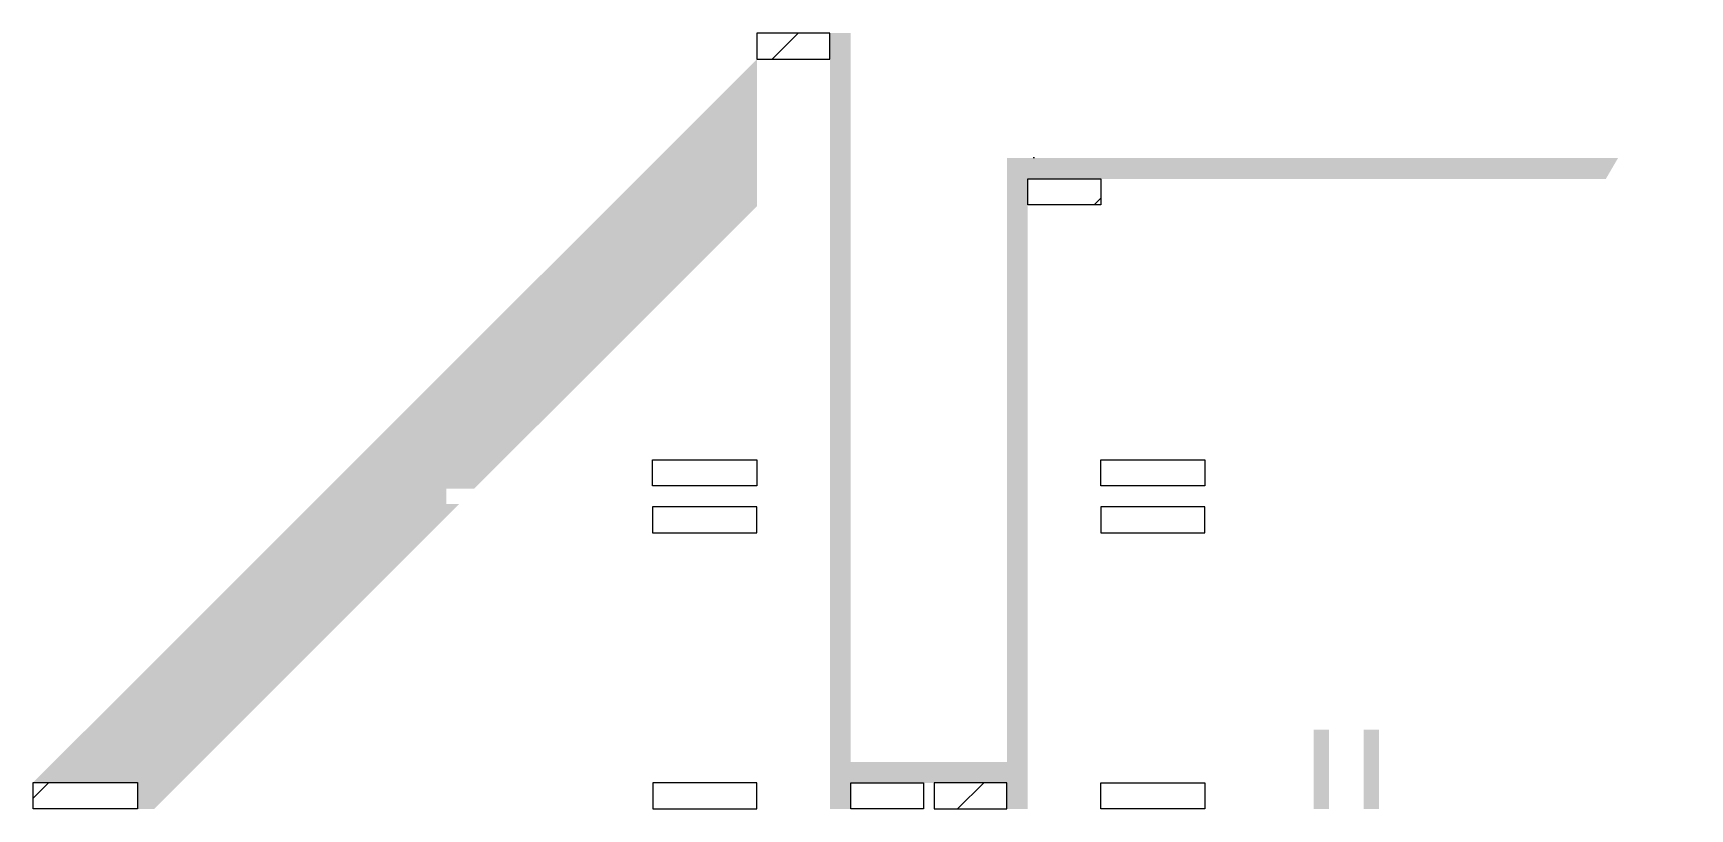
# Model space of a CAD drawing. Header units: metres. Extents: x 137387 to 139512, y 31896 to 33185.
# Drawn here: x 137469.1 to 137946.3, y 32935.8 to 33159.3 of the extents above; entities that cross this region are included whole.
import ezdxf

# ---------------------------------------------------------------- set-up
doc = ezdxf.new("R2010")
doc.units = ezdxf.units.M
for name, color, linetype in [('COTA', 241, 'Continuous'), ('Hachura', 253, 'Continuous'), ('Madeira', 126, 'Continuous')]:
    doc.layers.add(name, color=color, linetype=linetype)

msp = doc.modelspace()

# ---------------------------------------------------------------- hatches: boundary and pattern name
at = {"layer": 'COTA'}
h = msp.add_hatch(dxfattribs=at)
h.set_pattern_fill('AR-CONC', scale=4)
h.paths.add_polyline_path([(137704.6, 33159.3), (137704.6, 32949.3), (137749.6, 32949.3), (137749.6, 33123.3), (137925.6, 33123.3), (137946.3, 33159.3)])
h = msp.add_hatch(dxfattribs=at)
h.set_pattern_fill('AR-CONC', scale=4)
h.paths.add_polyline_path([(137706.8, 33048.8), (137721.7, 33048.8), (137721.7, 33048.8), (137721.7, 33064.4), (137721.7, 33064.4), (137706.8, 33064.4), (137706.8, 33064.4), (137706.8, 33048.8)])
h = msp.add_hatch(dxfattribs=at)
h.set_pattern_fill('AR-CONC', scale=4)
h.paths.add_polyline_path([(137732.1, 33048.8), (137747, 33048.8), (137747, 33048.8), (137747, 33064.4), (137747, 33064.4), (137732.1, 33064.4), (137732.1, 33064.4), (137732.1, 33048.8)])
h = msp.add_hatch(dxfattribs=at)
h.set_pattern_fill('AR-CONC', scale=4)
h.paths.add_polyline_path([(137718.7, 32951.3), (137734.5, 32951.3), (137734.5, 32951.3), (137734.5, 32967.4), (137734.5, 32967.4), (137718.7, 32967.4), (137718.7, 32967.4), (137718.7, 32951.3)])
at = {"layer": 'Hachura'}
h = msp.add_hatch(dxfattribs=at)
h.set_pattern_fill('ANSI31', scale=30)
h.paths.add_polyline_path([(137677.6, 33159.3), (137698.6, 33159.3), (137698.6, 33151.8), (137677.6, 33151.8)])
h = msp.add_hatch(color=8, dxfattribs=at)
h.dxf.hatch_style = 1
h.paths.add_polyline_path([(137704.6, 33159.3), (137698.6, 33159.3), (137698.6, 33159.3), (137698.6, 32935.8), (137698.6, 32935.8), (137704.6, 32935.8), (137704.6, 32935.8), (137704.6, 33159.3)])
h = msp.add_hatch(color=8, dxfattribs=at)
h.dxf.hatch_style = 1
h.paths.add_polyline_path([(137677.6, 33109.4), (137677.6, 33151.8), (137469.1, 32943.4), (137499.2, 32943.4), (137499.2, 32935.8), (137504, 32935.8), (137591.8, 33023.6), (137588.1, 33023.6), (137588.1, 33028.1), (137596.2, 33028.1)])
h = msp.add_hatch(color=8, dxfattribs=at)
h.dxf.hatch_style = 1
h.paths.add_polyline_path([(137925.6, 33123.3), (137749.6, 33123.3), (137749.6, 33123.3), (137749.6, 33117.3), (137749.6, 33117.3), (137922.1, 33117.3), (137922.1, 33117.3), (137925.6, 33123.3)])
h = msp.add_hatch(color=8, dxfattribs=at)
h.dxf.hatch_style = 1
h.paths.add_polyline_path([(137755.6, 33117.3), (137749.6, 33117.3), (137749.6, 33117.3), (137749.6, 32935.8), (137749.6, 32935.8), (137755.6, 32935.8), (137755.6, 32935.8), (137755.6, 33117.3)])
h = msp.add_hatch(dxfattribs=at)
h.set_pattern_fill('ANSI31', scale=30)
h.paths.add_polyline_path([(137755.6, 33117.3), (137776.6, 33117.3), (137776.6, 33109.8), (137755.6, 33109.8)])
h = msp.add_hatch(dxfattribs=at)
h.set_pattern_fill('ANSI31', scale=30)
h.paths.add_polyline_path([(137677.6, 33028.9), (137677.6, 33036.4), (137647.5, 33036.4), (137647.5, 33028.9)])
h = msp.add_hatch(dxfattribs=at)
h.set_pattern_fill('ANSI31', scale=30)
h.paths.add_polyline_path([(137806.6, 33028.9), (137806.6, 33036.4), (137776.6, 33036.4), (137776.6, 33028.9)])
h = msp.add_hatch(dxfattribs=at)
h.set_pattern_fill('ANSI32', scale=20)
h.paths.add_polyline_path([(137588.1, 33023.6), (137588.1, 33028.1), (137633.1, 33028.1), (137633.1, 33023.6)])
h = msp.add_hatch(dxfattribs=at)
h.set_pattern_fill('ANSI31', scale=30)
h.paths.add_polyline_path([(137647.5, 33015.3), (137677.6, 33015.3), (137677.6, 33022.8), (137647.5, 33022.8)])
h = msp.add_hatch(dxfattribs=at)
h.set_pattern_fill('ANSI31', scale=30)
h.paths.add_polyline_path([(137776.6, 33015.3), (137806.6, 33015.3), (137806.6, 33022.8), (137776.6, 33022.8)])
h = msp.add_hatch(color=8, dxfattribs=at)
h.dxf.hatch_style = 1
h.paths.add_polyline_path([(137837.9, 32935.8), (137842.4, 32935.8), (137842.4, 32958.6), (137837.9, 32958.6)])
h = msp.add_hatch(color=8, dxfattribs=at)
h.dxf.hatch_style = 1
h.paths.add_polyline_path([(137852.3, 32935.8), (137856.8, 32935.8), (137856.8, 32958.6), (137852.3, 32958.6)])
h = msp.add_hatch(color=8, dxfattribs=at)
h.dxf.hatch_style = 1
h.paths.add_polyline_path([(137749.6, 32949.3), (137704.6, 32949.3), (137704.6, 32949.3), (137704.6, 32943.3), (137704.6, 32943.3), (137749.6, 32943.3), (137749.6, 32943.3), (137749.6, 32949.3)])
h = msp.add_hatch(dxfattribs=at)
h.set_pattern_fill('ANSI31', scale=30)
h.paths.add_polyline_path([(137499.2, 32935.8), (137499.2, 32943.4), (137469.1, 32943.4), (137469.1, 32935.8)])
h = msp.add_hatch(dxfattribs=at)
h.set_pattern_fill('ANSI31', scale=30)
h.paths.add_polyline_path([(137647.6, 32935.8), (137677.6, 32935.8), (137677.6, 32943.3), (137647.6, 32943.3)])
h = msp.add_hatch(dxfattribs=at)
h.set_pattern_fill('ANSI31', scale=30)
h.paths.add_polyline_path([(137704.6, 32943.3), (137725.6, 32943.3), (137725.6, 32935.8), (137704.6, 32935.8)])
h = msp.add_hatch(dxfattribs=at)
h.set_pattern_fill('ANSI31', scale=30)
h.paths.add_polyline_path([(137749.6, 32935.8), (137749.6, 32943.3), (137728.6, 32943.3), (137728.6, 32935.8)])
h = msp.add_hatch(dxfattribs=at)
h.set_pattern_fill('ANSI31', scale=30)
h.paths.add_polyline_path([(137806.6, 32943.3), (137776.6, 32943.3), (137776.6, 32935.8), (137806.6, 32935.8)])

# ---------------------------------------------------------------- linework, layer by layer
at = {"layer": 'Madeira'}
for points in [[(137677.6, 33151.8), (137698.6, 33151.8), (137698.6, 33159.3), (137677.6, 33159.3)], [(137776.6, 33109.8), (137755.6, 33109.8), (137755.6, 33117.3), (137776.6, 33117.3)], [(137647.5, 33036.4), (137677.6, 33036.4), (137677.6, 33028.9), (137647.5, 33028.9)], [(137776.6, 33036.4), (137806.6, 33036.4), (137806.6, 33028.9), (137776.6, 33028.9)], [(137647.5, 33015.3), (137677.6, 33015.3), (137677.6, 33022.8), (137647.5, 33022.8)], [(137776.6, 33015.3), (137806.6, 33015.3), (137806.6, 33022.8), (137776.6, 33022.8)], [(137469.1, 32943.4), (137499.2, 32943.4), (137499.2, 32935.8), (137469.1, 32935.8)], [(137647.6, 32935.8), (137677.6, 32935.8), (137677.6, 32943.3), (137647.6, 32943.3)], [(137725.6, 32935.8), (137704.6, 32935.8), (137704.6, 32943.3), (137725.6, 32943.3)], [(137728.6, 32935.8), (137749.6, 32935.8), (137749.6, 32943.3), (137728.6, 32943.3)], [(137806.6, 32935.8), (137776.6, 32935.8), (137776.6, 32943.3), (137806.6, 32943.3)]]:
    msp.add_lwpolyline(points, close=True, dxfattribs=at)

doc.saveas('drawing.dxf')
